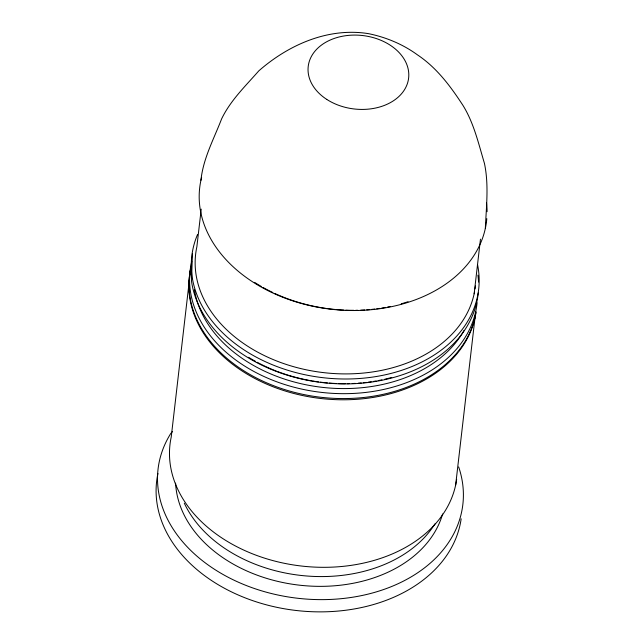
<?xml version="1.0" encoding="UTF-8"?>
<svg xmlns="http://www.w3.org/2000/svg" width="644" height="644" viewBox="0 0 644 644"><rect width="100%" height="100%" fill="white"/><g stroke="black" fill="none" stroke-linecap="round" stroke-linejoin="round"><path stroke-width="0.97" d="M192.443 253.631L191.501 281.227A144.393 105.6 6.6 0 0 337.078 383.735A144.393 105.6 6.6 0 0 478.226 292.988M485.343 228.37C486.284 206.732 488.981 184.756 484.433 163.351C478.54 143.644 473.904 123.093 462.98 105.423C450.486 86.248 436.785 67.757 417.473 54.877C402.991 44.291 386.046 37.231 368.489 33.657C328.319 27.169 288.512 44.806 258.791 70.88C245.445 86.087 230.472 100.424 221.608 118.89C213.864 139.015 203.166 158.472 200.936 180.264M201.218 209.147L196.847 246.902A140.786 102.968 6.6 0 0 315.029 371.435A140.786 102.968 6.6 0 0 474.539 291.861M474.145 293.801L480.464 239.157M455.63 485.165L475.014 317.637M172.592 431.44L170.66 433.654A153.417 112.201 6.6 0 0 297.6 598.252A153.417 112.201 6.6 0 0 458.665 466.924M486.808 218.63A144.393 105.6 6.6 0 1 325.445 308.5A144.393 105.6 6.6 0 1 201.612 177.398M486.542 202.747A144.393 105.6 6.6 0 1 487.089 211.683M477.091 302.769A144.393 105.6 6.6 0 1 315.818 391.649A144.393 105.6 6.6 0 1 191.751 261.504M475.884 312.557A144.393 105.6 6.6 0 1 311.913 396.028A144.393 105.6 6.6 0 1 191.188 266.399M477.534 264.499A144.393 105.6 6.6 0 1 324.745 377.883A144.393 105.6 6.6 0 1 197.539 234.513M477.929 275.133A144.393 105.6 6.6 0 1 478.532 282.064M475.417 285.944A140.786 102.968 6.6 0 1 475.039 288.914M408.046 301.714A140.786 102.968 6.6 0 1 401.228 303.807M390.449 306.472A140.786 102.968 6.6 0 1 387.575 307.051M385.635 307.421A140.786 102.968 6.6 0 1 381.723 308.082M379.743 308.387A140.786 102.968 6.6 0 1 376.764 308.798M374.768 309.048A140.786 102.968 6.6 0 1 371.765 309.378M369.753 309.571A140.786 102.968 6.6 0 1 366.734 309.82M364.721 309.957A140.786 102.968 6.6 0 1 360.696 310.167M357.678 310.263A140.786 102.968 6.6 0 1 355.721 310.303M353.757 310.319A140.786 102.968 6.6 0 1 345.82 310.183M343.832 310.094A140.786 102.968 6.6 0 1 336.836 309.627M334.848 309.45A140.786 102.968 6.6 0 1 327.901 308.661M325.936 308.387A140.786 102.968 6.6 0 1 321.05 307.631M320.084 307.462A140.786 102.968 6.6 0 1 274.666 293.398M272.831 292.529A140.786 102.968 6.6 0 1 263.026 287.449M261.303 286.467A140.786 102.968 6.6 0 1 254.646 282.386M464.107 330.356A140.786 102.968 6.6 0 1 315.222 386.408A140.786 102.968 6.6 0 1 194.375 289.438M391.753 377.456A140.786 102.968 6.6 0 1 384.806 379.211M381.964 379.839A140.786 102.968 6.6 0 1 378.117 380.604M376.168 380.958A140.786 102.968 6.6 0 1 373.23 381.457M371.258 381.755A140.786 102.968 6.6 0 1 368.279 382.166M366.283 382.415A140.786 102.968 6.6 0 1 363.272 382.745M361.268 382.939A140.786 102.968 6.6 0 1 358.249 383.188M355.222 383.381A140.786 102.968 6.6 0 1 352.204 383.534M349.193 383.631A140.786 102.968 6.6 0 1 347.229 383.671M345.264 383.687A140.786 102.968 6.6 0 1 338.325 383.583M336.337 383.51A140.786 102.968 6.6 0 1 329.35 383.083M327.353 382.914A140.786 102.968 6.6 0 1 320.398 382.158M318.426 381.892A140.786 102.968 6.6 0 1 312.565 380.998M311.591 380.829A140.786 102.968 6.6 0 1 277.419 371.491M276.469 371.129A140.786 102.968 6.6 0 1 257.157 362.258M255.402 361.3A140.786 102.968 6.6 0 1 248.608 357.315M476.037 311.833A144.393 105.6 6.6 0 1 314.425 397.662A144.393 105.6 6.6 0 1 190.608 269.53L171.224 437.059A144.393 105.6 6.6 0 0 295.041 565.191A144.393 105.6 6.6 0 0 456.652 479.353M461.16 518.814A153.417 112.201 6.6 0 1 289.22 609.562A153.417 112.201 6.6 0 1 157.949 473.461M434.933 523.886A135.369 99.007 6.6 0 1 306.254 575.953A135.369 99.007 6.6 0 1 184.305 503.206M442.605 513.984A135.369 99.007 6.6 0 1 299.098 585.138A135.369 99.007 6.6 0 1 175.587 483.121M326.758 99.401A50.538 36.958 6.6 0 0 408.191 80.677A50.538 36.958 6.6 0 0 340.314 36.692A50.538 36.958 6.6 0 0 326.758 99.401"/></g></svg>
